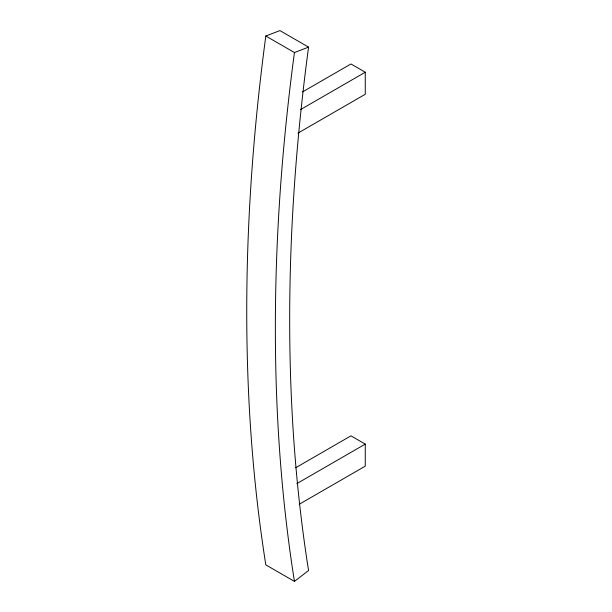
<?xml version="1.0" encoding="UTF-8"?>
<svg xmlns="http://www.w3.org/2000/svg" width="612" height="612" viewBox="0 0 612 612"><rect width="100%" height="100%" fill="white"/><g stroke="black" fill="none" stroke-linecap="round" stroke-linejoin="round"><path stroke-width="0.92" d="M294.441 581.4L308.563 570.514A1936.399 1117.986 -60 0 1 308.563 47.124L279.936 30.6L265.822 36.016A1956.64 1129.668 -60 0 0 265.822 564.876L294.441 581.4A1956.64 1129.668 -60 0 1 294.441 52.54L265.822 36.016M302.527 91.93L350.951 63.969L365.265 72.231L365.265 94.271L297.96 133.125M300.423 109.67L365.265 72.231M295.718 467.729L350.951 435.843L365.265 444.105L365.265 466.145L299.237 504.257M296.843 483.61L365.265 444.105M294.441 52.54L308.563 47.124"/></g></svg>
